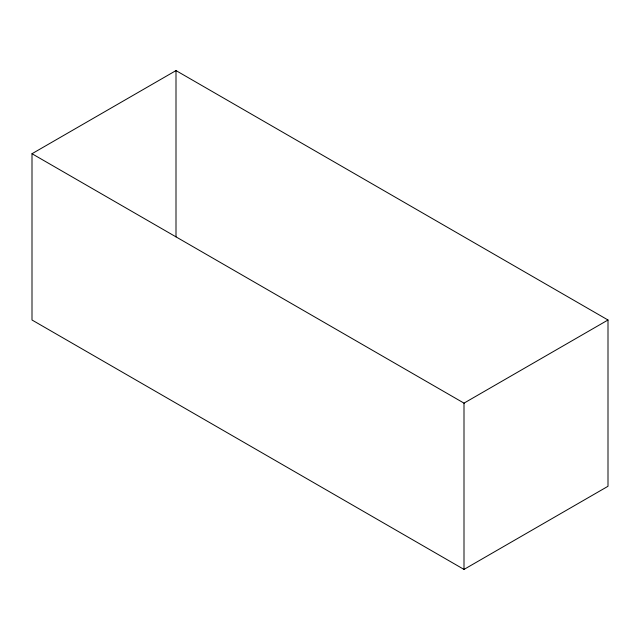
<?xml version="1.0" encoding="UTF-8"?>
<svg xmlns="http://www.w3.org/2000/svg" width="640" height="640" viewBox="0 0 640 640"><rect width="100%" height="100%" fill="white"/><g stroke="black" fill="none" stroke-linecap="round" stroke-linejoin="round"><path stroke-width="0.96" d="M32 153.72L176 70.584L608 320L608 486.28L464 569.416L32 320L32 153.72L464.288 403.304M608 320L464 403.136L464 569.416M176 70.584L176 236.864"/></g></svg>
